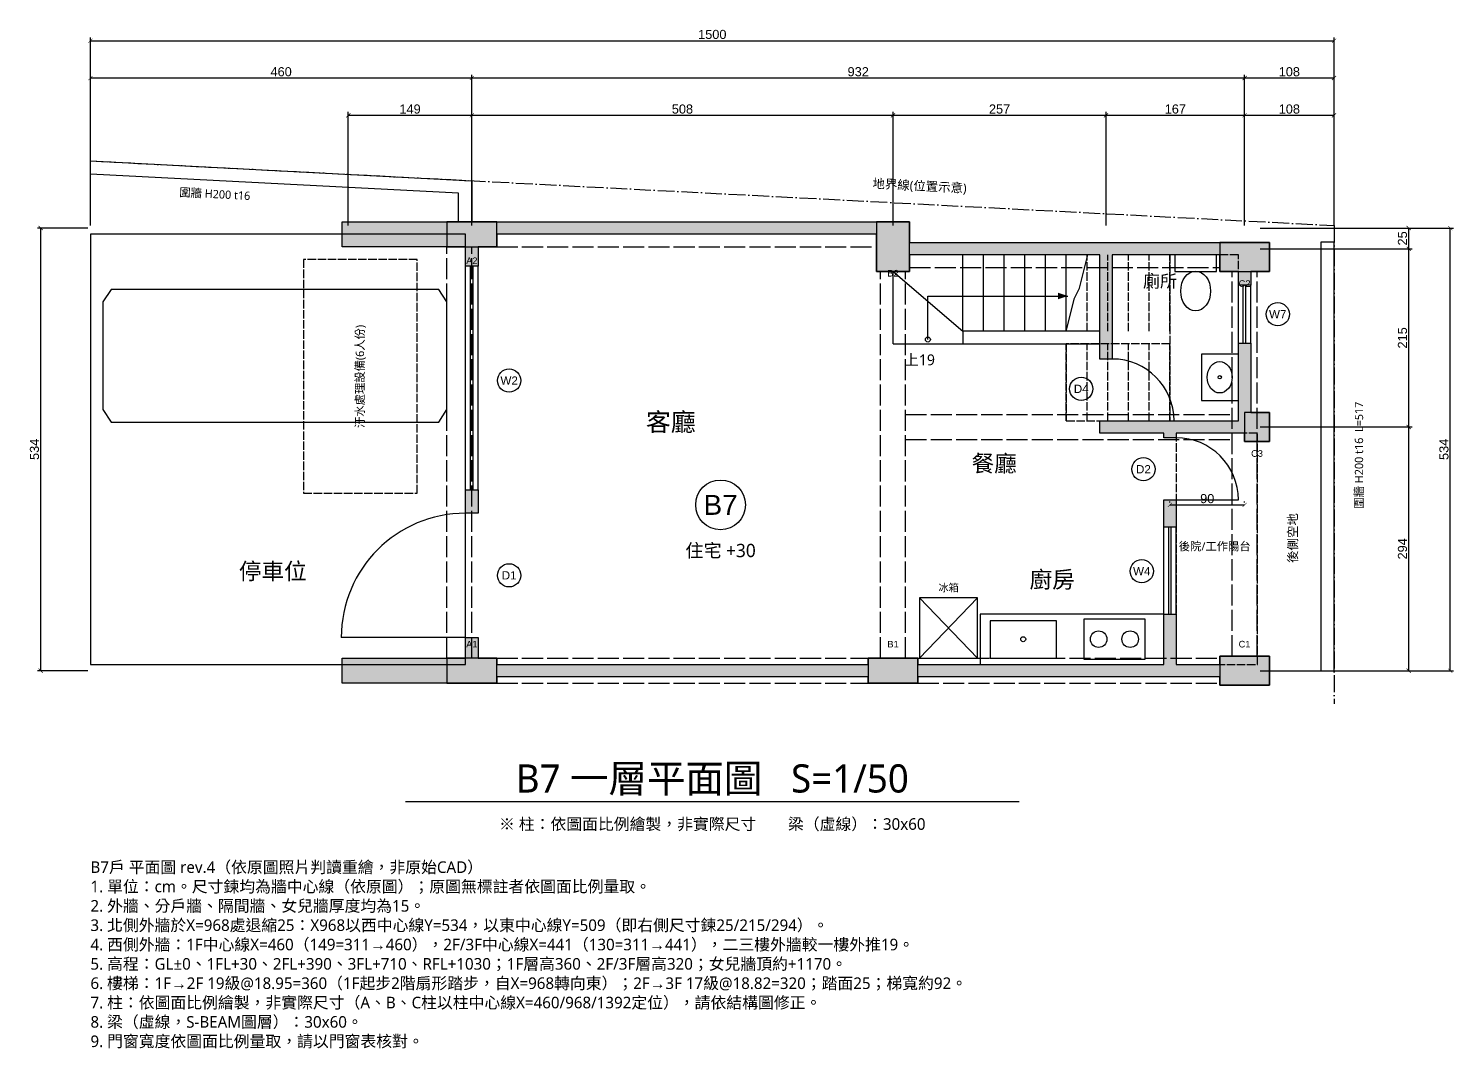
# Model space of a CAD drawing. Header units: centimetres. Extents: x -75 to 5344, y -456 to 775.
# Drawn here: x -75 to 1644, y -456 to 775 of the extents above; entities that cross this region are included whole.
import ezdxf
from ezdxf.enums import TextEntityAlignment as Align

# ---------------------------------------------------------------- set-up
doc = ezdxf.new("R2010")
doc.units = ezdxf.units.CM
doc.header["$LTSCALE"] = 8
doc.linetypes.add('DASHDOT', pattern=[3.556, 2.54, -0.508, 0, -0.508])
doc.linetypes.add('DASHED', pattern=[1.524, 1.27, -0.254])
for name, color, linetype in [('A-ANNO-DIMS', 1, 'Continuous'), ('A-ANNO-TAG', 2, 'Continuous'), ('A-ANNO-TEXT', 7, 'Continuous'), ('A-DOOR', 3, 'Continuous'), ('A-FIXT', 6, 'Continuous'), ('A-HIDDEN', 8, 'DASHED'), ('A-SITE', 8, 'Continuous'), ('A-SITE-FENCE', 7, 'Continuous'), ('A-SITE-PL', 1, 'DASHDOT'), ('A-STAIR', 2, 'Continuous'), ('A-TITLE', 7, 'Continuous'), ('A-WALL', 7, 'Continuous'), ('A-WALL-PATT', 8, 'Continuous'), ('A-WIND', 4, 'Continuous'), ('S-BEAM', 8, 'DASHED'), ('S-COLS', 7, 'Continuous'), ('S-COLS-PATT', 250, 'Continuous')]:
    doc.layers.add(name, color=color, linetype=linetype)
doc.styles.add('CHT', font='msjh.ttc')
doc.styles.add('DIMTXT', font='arial.ttf')
doc.dimstyles.new('ARCH_CM', dxfattribs={"dimtxt": 11, "dimasz": 5, "dimexe": 4, "dimexo": 3, "dimgap": 2, "dimtad": 1, "dimdec": 0, "dimtxsty": 'DIMTXT', "dimblk": 'ARCHTICK', "dimcen": 2.5, "dimclrd": 1, "dimclre": 1, "dimclrt": 7, "dimazin": 3, "dimtfac": 1, "dimtmove": 0, "dimatfit": 3})

# ---------------------------------------------------------------- blocks, each defined once
blk = doc.blocks.new('_ARCHTICK')
at = {"color": 0, "linetype": 'BYBLOCK', "const_width": 0.15}
blk.add_lwpolyline([(-0.5, -0.5), (0.5, 0.5)], dxfattribs=at)

msp = doc.modelspace()

# ---------------------------------------------------------------- hatches: boundary and pattern name
at = {"layer": 'A-WALL-PATT'}
for points in [[(452.5, 511.5), (303.5, 511.5), (303.5, 541.5), (988, 541.5), (988, 516.5), (1422, 516.5), (1422, 481.5), (1399.5, 481.5), (1399.5, 465), (1384.5, 465), (1384.5, 481.5), (1362, 481.5), (1362, 501.5), (1232.5, 501.5), (1232.5, 376), (1217.5, 376), (1217.5, 501.5), (988, 501.5), (988, 481.5), (948, 481.5), (948, 526.5), (490, 526.5), (490, 511.5), (467.5, 511.5), (467.5, 488), (452.5, 488)], [(1399.5, 311.5), (1422, 311.5), (1422, 276.5), (1392, 276.5), (1392, 286.5), (1309.5, 286.5), (1309.5, 281), (1294.5, 281), (1294.5, 286.5), (1217.5, 286.5), (1217.5, 301.5), (1384.5, 301.5), (1384.5, 395), (1399.5, 395)], [(452.5, 218), (467.5, 218), (467.5, 190), (452.5, 190)], [(1309.5, 173), (1294.5, 173), (1294.5, 206), (1309.5, 206)], [(303.5, 15), (452.5, 15), (452.5, 40), (467.5, 40), (467.5, 15), (490, 15), (490, 7.5), (938, 7.5), (938, 15), (998, 15), (998, 7.5), (1294.5, 7.5), (1294.5, 68), (1309.5, 68), (1309.5, 7.5), (1362, 7.5), (1362, 17.5), (1422, 17.5), (1422, -17.5), (1362, -17.5), (1362, -7.5), (998, -7.5), (998, -15), (938, -15), (938, -7.5), (490, -7.5), (490, -15), (303.5, -15)]]:
    msp.add_hatch(color=8, dxfattribs=at).paths.add_polyline_path(points)
at = {"layer": 'S-COLS-PATT'}
for points in [[(430, 511.5), (490, 511.5), (490, 541.5), (430, 541.5)], [(948, 481.5), (988, 481.5), (988, 541.5), (948, 541.5)], [(1362, 481.5), (1422, 481.5), (1422, 516.5), (1362, 516.5)], [(1392, 276.5), (1422, 276.5), (1422, 311.5), (1392, 311.5)], [(1362, -17.5), (1422, -17.5), (1422, 17.5), (1362, 17.5)], [(430, -15), (490, -15), (490, 15), (430, 15)], [(938, -15), (998, -15), (998, 15), (938, 15)]]:
    msp.add_hatch(color=250, dxfattribs=at).paths.add_polyline_path(points)

# ---------------------------------------------------------------- linework, layer by layer
at = {"layer": 'A-ANNO-TAG'}
for centre in [(1432, 430), (505, 350), (1195, 340), (1270, 243), (505, 115), (1268, 120)]:
    msp.add_circle(centre, 14, dxfattribs=at)
at = {"layer": 'A-ANNO-TEXT'}
msp.add_circle((760, 200), 30, dxfattribs=at)
at = {"layer": 'A-DOOR'}
for p, q in [((1232.5, 301.5), (1307, 301.5)), ((1309.5, 206), (1384.5, 206)), ((452.5, 40), (302.5, 40))]:
    msp.add_line(p, q, dxfattribs=at)
for centre, radius, start, end in [((1232.5, 301.5), 74.5, 0, 90), ((1309.5, 206), 75, 0, 90), ((452.5, 40), 150, 90, 180)]:
    msp.add_arc(centre, radius, start, end, dxfattribs=at)
at = {"layer": 'A-FIXT'}
for p, q in [((1000, 15), (1070, 88)), ((1000, 88), (1070, 15))]:
    msp.add_line(p, q, dxfattribs=at)
for points in [[(1308, 481.5), (1358, 481.5), (1358, 501.5), (1308, 501.5)], [(1340, 326), (1384.5, 326), (1384.5, 382), (1340, 382)], [(1000, 15), (1070, 15), (1070, 88), (1000, 88)], [(1073, 7.5), (1294.5, 7.5), (1294.5, 68), (1073, 68)], [(1085, 15), (1165, 15), (1165, 60), (1085, 60)], [(1198, 14), (1272, 14), (1272, 62), (1198, 62)]]:
    msp.add_lwpolyline(points, close=True, dxfattribs=at)
for centre, radius in [((1362, 354), 2), ((1125, 38), 3), ((1216, 38), 10), ((1254, 38), 10)]:
    msp.add_circle(centre, radius, dxfattribs=at)
for centre, major_axis, ratio in [((1333, 458), (0, 24), 0.75), ((1362, 354), (0, 19), 0.789474)]:
    msp.add_ellipse(centre, major_axis=major_axis, ratio=ratio, dxfattribs=at)
at = {"layer": 'A-HIDDEN'}
for p, q in [((1202, 409.5), (1202, 501.5)), ((1227, 409.5), (1227, 501.5)), ((1252, 409.5), (1252, 501.5)), ((1277, 409.5), (1277, 501.5)), ((1302, 409.5), (1302, 501.5)), ((1177, 301.5), (1177, 394.5)), ((1202, 301.5), (1202, 394.5)), ((1227, 301.5), (1227, 394.5)), ((1252, 301.5), (1252, 394.5)), ((1277, 301.5), (1277, 394.5)), ((1302, 301.5), (1302, 394.5))]:
    msp.add_line(p, q, dxfattribs=at)
for points in [[(1302, 301.5), (1384.5, 301.5), (1384.5, 501.5), (1302, 501.5)], [(257, 214), (394, 214), (394, 496), (257, 496)], [(1177, 301.5), (1302, 301.5), (1302, 394.5), (1177, 394.5)], [(1309.5, 7.5), (1407.5, 7.5), (1407.5, 286.5), (1309.5, 286.5)]]:
    msp.add_lwpolyline(points, close=True, dxfattribs=at)
at = {"layer": 'A-SITE'}
for points in [[(0, 7.5), (452.5, 7.5), (452.5, 526.5), (0, 526.5)], [(25, 300), (420, 300), (430, 315), (430, 445), (420, 460), (25, 460), (15, 445), (15, 315)]]:
    msp.add_lwpolyline(points, close=True, dxfattribs=at)
at = {"layer": 'A-SITE-FENCE'}
for points in [[(0, 615), (460, 591.1), (460, 541.5), (444, 541.5), (444, 575.9), (0, 599)], [(1484, 0), (1500, 0), (1500, 517), (1484, 517)]]:
    msp.add_lwpolyline(points, close=True, dxfattribs=at)
at = {"layer": 'A-SITE-PL'}
msp.add_line((1500, 537), (1500, -40), dxfattribs=at)
msp.add_lwpolyline([(0, 615), (1500, 537)], dxfattribs=at)
at = {"layer": 'A-STAIR'}
for p, q in [((1052, 409.5), (1052, 501.5)), ((1077, 409.5), (1077, 501.5)), ((1102, 409.5), (1102, 501.5)), ((1127, 409.5), (1127, 501.5)), ((1152, 409.5), (1152, 501.5)), ((1177, 409.5), (1177, 501.5)), ((968, 481.5), (1052, 409.5)), ((968, 394.5), (968, 481.5)), ((968, 394.5), (1052, 394.5))]:
    msp.add_line(p, q, dxfattribs=at)
for points in [[(1177, 409.5), (1187, 449.5), (1193, 461.5), (1203, 501.5)], [(1010, 399.5), (1010, 452), (1179, 452)]]:
    msp.add_lwpolyline(points, dxfattribs=at)
msp.add_lwpolyline([(1052, 394.5), (1217.5, 394.5), (1217.5, 409.5), (1052, 409.5)], close=True, dxfattribs=at)
msp.add_circle((1010, 399.5), 3, dxfattribs=at)
msp.add_solid([(1179, 452), (1167, 456), (1167, 448)], dxfattribs=at)
at = {"layer": 'A-TITLE'}
msp.add_line((380, -158), (1120, -158), dxfattribs=at)
at = {"layer": 'A-WALL'}
for points in [[(452.5, 511.5), (303.5, 511.5), (303.5, 541.5), (988, 541.5), (988, 516.5), (1422, 516.5), (1422, 481.5), (1399.5, 481.5), (1399.5, 465), (1384.5, 465), (1384.5, 481.5), (1362, 481.5), (1362, 501.5), (1232.5, 501.5), (1232.5, 376), (1217.5, 376), (1217.5, 501.5), (988, 501.5), (988, 481.5), (948, 481.5), (948, 526.5), (490, 526.5), (490, 511.5), (467.5, 511.5), (467.5, 488), (452.5, 488)], [(1399.5, 311.5), (1422, 311.5), (1422, 276.5), (1392, 276.5), (1392, 286.5), (1309.5, 286.5), (1309.5, 281), (1294.5, 281), (1294.5, 286.5), (1217.5, 286.5), (1217.5, 301.5), (1384.5, 301.5), (1384.5, 395), (1399.5, 395)], [(452.5, 218), (467.5, 218), (467.5, 190), (452.5, 190)], [(1309.5, 173), (1294.5, 173), (1294.5, 206), (1309.5, 206)], [(303.5, 15), (452.5, 15), (452.5, 40), (467.5, 40), (467.5, 15), (490, 15), (490, 7.5), (938, 7.5), (938, 15), (998, 15), (998, 7.5), (1294.5, 7.5), (1294.5, 68), (1309.5, 68), (1309.5, 7.5), (1362, 7.5), (1362, 17.5), (1422, 17.5), (1422, -17.5), (1362, -17.5), (1362, -7.5), (998, -7.5), (998, -15), (938, -15), (938, -7.5), (490, -7.5), (490, -15), (303.5, -15)]]:
    msp.add_lwpolyline(points, close=True, dxfattribs=at)
at = {"layer": 'A-WIND'}
for p, q in [((452.5, 218), (452.5, 488)), ((458.5, 218), (458.5, 488)), ((461.5, 218), (461.5, 488)), ((467.5, 218), (467.5, 488)), ((1384.5, 395), (1384.5, 465)), ((1390.5, 395), (1390.5, 465)), ((1393.5, 395), (1393.5, 465)), ((1399.5, 395), (1399.5, 465)), ((1294.5, 68), (1294.5, 173)), ((1300.5, 68), (1300.5, 173)), ((1303.5, 68), (1303.5, 173)), ((1309.5, 68), (1309.5, 173))]:
    msp.add_line(p, q, dxfattribs=at)
at = {"layer": 'S-BEAM', "ltscale": 2.5}
for p, q in [((490, 541.5), (948, 541.5)), ((988, 516.5), (1362, 516.5)), ((430, 15), (430, 511.5)), ((460, 15), (460, 511.5)), ((490, 511.5), (948, 511.5)), ((953, 15), (953, 481.5)), ((983, 15), (983, 481.5)), ((988, 486.5), (1362, 486.5)), ((1377, 17.5), (1377, 481.5)), ((1407, 17.5), (1407, 481.5)), ((983, 309), (1377, 309)), ((983, 279), (1377, 279)), ((490, 15), (938, 15)), ((998, 15), (1362, 15)), ((490, -15), (938, -15)), ((998, -15), (1362, -15))]:
    msp.add_line(p, q, dxfattribs=at)
at = {"layer": 'S-COLS'}
for points in [[(430, 511.5), (490, 511.5), (490, 541.5), (430, 541.5)], [(948, 481.5), (988, 481.5), (988, 541.5), (948, 541.5)], [(1362, 481.5), (1422, 481.5), (1422, 516.5), (1362, 516.5)], [(1392, 276.5), (1422, 276.5), (1422, 311.5), (1392, 311.5)], [(1362, -17.5), (1422, -17.5), (1422, 17.5), (1362, 17.5)], [(430, -15), (490, -15), (490, 15), (430, 15)], [(938, -15), (998, -15), (998, 15), (938, 15)]]:
    msp.add_lwpolyline(points, close=True, dxfattribs=at)

# ---------------------------------------------------------------- texts
at = {"layer": 'A-ANNO-TAG', "style": 'DIMTXT'}
for s, p in [('W7', (1432, 430)), ('W2', (505, 350)), ('D4', (1195, 340)), ('D2', (1270, 243)), ('W4', (1268, 120)), ('D1', (505, 115))]:
    msp.add_text(s, height=10, dxfattribs=at).set_placement(p, align=Align.MIDDLE_CENTER)
at = {"layer": 'A-ANNO-TEXT'}
for s, height, style, p in [('廁所', 15, 'CHT', (1290, 470)), ('客廳', 22, 'CHT', (700, 300)), ('餐廳', 20, 'CHT', (1090, 250)), ('B7', 24, 'DIMTXT', (760, 200)), ('住宅 +30', 16, 'CHT', (760, 145)), ('後院/工作陽台', 10, 'CHT', (1356, 150)), ('廚房', 20, 'CHT', (1160, 110))]:
    msp.add_text(s, height=height, dxfattribs=dict(at, style=style)).set_placement(p, align=Align.MIDDLE_CENTER)
at = {"layer": 'A-FIXT', "style": 'CHT'}
msp.add_text('冰箱', height=9, dxfattribs=at).set_placement((1035, 100), align=Align.MIDDLE_CENTER)
at = {"layer": 'A-SITE', "style": 'CHT'}
for s, height, rotation, p in [('圍牆 H200 t16', 10, -3, (150, 575)), ('汙水處理設備(6人份)', 10, 90, (325, 355)), ('圍牆 H200 t16  L=517', 10, 90, (1530, 260)), ('後側空地', 11, 90, (1450, 160))]:
    msp.add_text(s, height=height, rotation=rotation, dxfattribs=at).set_placement(p, align=Align.MIDDLE_CENTER)
msp.add_text('停車位', height=20, dxfattribs=at).set_placement((220, 120), align=Align.MIDDLE_CENTER)
at = {"layer": 'A-SITE-PL', "style": 'CHT'}
msp.add_text('地界線(位置示意)', height=11, rotation=-3, dxfattribs=at).set_placement((1000, 585), align=Align.MIDDLE_CENTER)
at = {"layer": 'A-STAIR', "style": 'CHT'}
msp.add_text('上19', height=13, dxfattribs=at).set_placement((1000, 375), align=Align.MIDDLE_CENTER)
at = {"layer": 'A-TITLE', "style": 'CHT'}
for s, height, p in [('B7 一層平面圖   S=1/50', 34, (750, -130)), ('※ 柱：依圖面比例繪製，非實際尺寸\u3000\u3000梁（虛線）：30x60', 14, (750, -185))]:
    msp.add_text(s, height=height, dxfattribs=at).set_placement(p, align=Align.MIDDLE_CENTER)
at = {"layer": 'A-TITLE', "insert": (0, -230), "char_height": 14, "width": 1750, "attachment_point": 1, "style": 'CHT'}
msp.add_mtext('B7戶 平面圖 rev.4（依原圖照片判讀重繪，非原始CAD）\\P1. 單位：cm。尺寸鍊均為牆中心線（依原圖）；原圖無標註者依圖面比例量取。\\P2. 外牆、分戶牆、隔間牆、女兒牆厚度均為15。\\P3. 北側外牆於X=968處退縮25：X968以西中心線Y=534，以東中心線Y=509（即右側尺寸鍊25/215/294）。\\P4. 西側外牆：1F中心線X=460（149=311→460），2F/3F中心線X=441（130=311→441），二三樓外牆較一樓外推19。\\P5. 高程：GL±0、1FL+30、2FL+390、3FL+710、RFL+1030；1F層高360、2F/3F層高320；女兒牆頂約+1170。\\P6. 樓梯：1F→2F 19級@18.95=360（1F起步2階扇形踏步，自X=968轉向東）；2F→3F 17級@18.82=320；踏面25；梯寬約92。\\P7. 柱：依圖面比例繪製，非實際尺寸（A、B、C柱以柱中心線X=460/968/1392定位），請依結構圖修正。\\P8. 梁（虛線，S-BEAM圖層）：30x60。\\P9. 門窗寬度依圖面比例量取，請以門窗表核對。', dxfattribs=at)
at = {"layer": 'S-COLS', "style": 'DIMTXT'}
for s, p in [('A2', (460, 494.5)), ('B2', (968, 479.5)), ('C2', (1392, 467)), ('C3', (1407, 262)), ('A1', (460, 32)), ('B1', (968, 32)), ('C1', (1392, 32))]:
    msp.add_text(s, height=8, dxfattribs=at).set_placement(p, align=Align.MIDDLE_CENTER)

# ---------------------------------------------------------------- dimensions: what is measured, and where the dimension line sits
at = {"layer": 'A-ANNO-DIMS'}
for base, p1, p2 in [((0, 760), (0, 534), (1500, 534)), ((0, 715), (0, 534), (460, 534)), ((460, 715), (460, 534), (1392, 534)), ((1392, 715), (1392, 534), (1500, 534)), ((311, 670), (311, 534), (460, 534)), ((460, 670), (460, 534), (968, 534)), ((968, 670), (968, 534), (1225, 534)), ((1225, 670), (1225, 534), (1392, 534)), ((1392, 670), (1392, 534), (1500, 534)), ((1302, 200), (1302, 200), (1392, 200))]:
    msp.add_linear_dim(base=base, p1=p1, p2=p2, dimstyle='ARCH_CM', dxfattribs=at).render()
for base, p1, p2 in [((-60, 0), (0, 0), (0, 534)), ((1590, 509), (1408, 509), (1408, 534)), ((1640, 0), (1408, 0), (1408, 534)), ((1590, 294), (1408, 294), (1408, 509)), ((1590, 0), (1408, 0), (1408, 294))]:
    msp.add_linear_dim(base=base, p1=p1, p2=p2, angle=90, dimstyle='ARCH_CM', dxfattribs=at).render()

doc.saveas('drawing.dxf')
